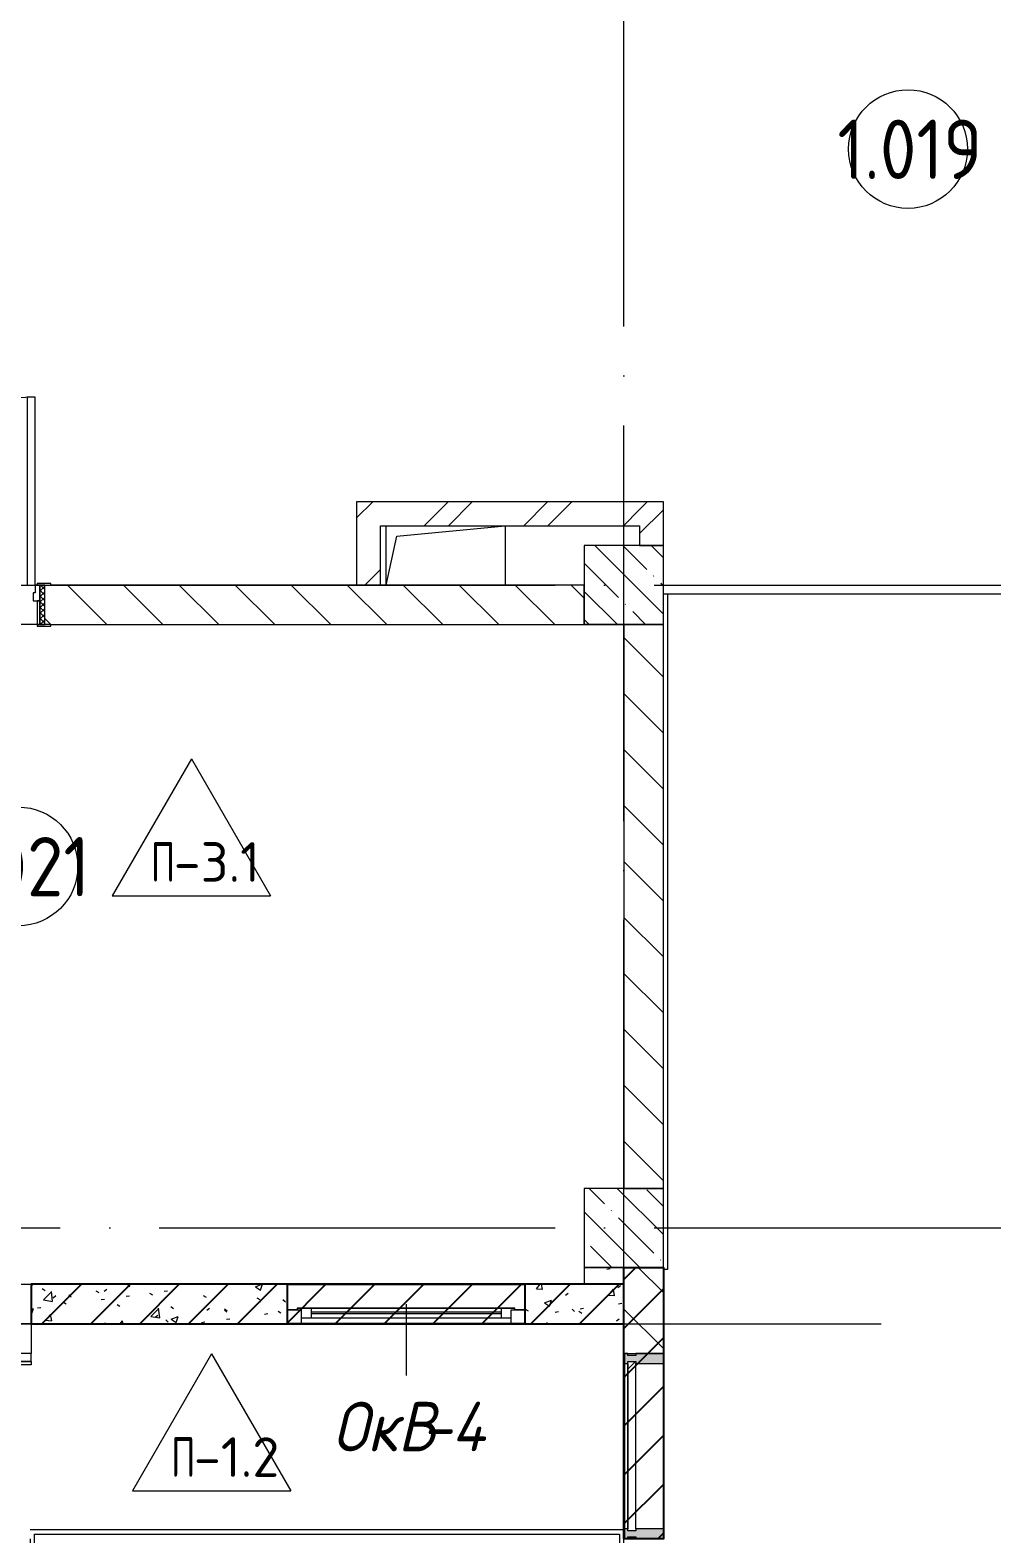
# Model space of a CAD drawing. Header units: millimetres. Extents: x -68946 to 690821, y -552984 to 293768.
# Drawn here: x 84088 to 88948, y 30978 to 38580 of the extents above; entities that cross this region are included whole.
import ezdxf

# ---------------------------------------------------------------- set-up
doc = ezdxf.new("R2010")
doc.units = ezdxf.units.MM
doc.linetypes.add('ADSK_Линия сетки', pattern=[2500, 2000, -250, 0, -250])
for name, color, linetype, lineweight in [('0) блоки', 250, 'Continuous', 25), ('A-AREA-____-IDEN', 250, 'Continuous', 9), ('A-DETL-____-OTLN', 250, 'Continuous', 5), ('A-DETL-GENF-OTLN', 250, 'Continuous', 5), ('A-DOOR-____-MCUT', 250, 'Continuous', 5), ('A-DOOR-____-OTLN', 250, 'Continuous', 5), ('A-DOOR-FRAM-MCUT', 250, 'Continuous', 5), ('A-DOOR-FRAM-OTLN', 250, 'Continuous', 5), ('A-FLOR-____-IDEN', 250, 'Continuous', 9), ('A-FLOR-____-OTLN', 250, 'Continuous', 9), ('A-GENM-____-OTLN', 250, 'Continuous', 9), ('A-GLAZ-____-IDEN', 250, 'Continuous', 9), ('A-GLAZ-____-MCUT', 250, 'Continuous', 9), ('A-GLAZ-____-OTLN', 250, 'Continuous', 5), ('A-GLAZ-CWMG-MCUT', 250, 'Continuous', 9), ('A-GLAZ-CWMG-OTLN', 250, 'Continuous', 5), ('A-WALL-____-MCUT', 250, 'Continuous', 13), ('A-WALL-____-PATT', 250, 'Continuous', 13), ('I-WALL-____-OTLN', 250, 'Continuous', 9), ('S-COLS-____-MCUT', 250, 'Continuous', 25), ('S-COLS-____-OTLN', 250, 'Continuous', 9), ('S-GRID-____-OTLN', 250, 'Continuous', 9)]:
    doc.layers.add(name, color=color, linetype=linetype, lineweight=lineweight)
doc.styles.add('ISOCPEUR_1', font='isocpeur.ttf', dxfattribs={"width": 0.9, "height": 250})
doc.styles.add('ISOCPEUR_2', font='isocpeur.ttf', dxfattribs={"height": 160})
doc.styles.add('ISOCPEUR_I', font='isocpeui.ttf', dxfattribs={"width": 0.9, "height": 12.5})
pattern_1 = [(50, (12287.9, -0.0006), (364.3679, -31.8783), [38.1, -419.1]), (355, (12287.9, -0.0006), (-70.4859, 382.1133), [30.48, -335.28]), (100.451, (12318.28, -2.66), (293.885, 350.2334), [32.38, -356.18]), (46.184, (12287.9, 101.6), (542.1585, -84.0858), [57.15, -628.65]), (96.636, (12333.1, 94.6), (474.805, 494.8554), [48.57, -534.27]), (351.184, (12287.9, 101.6), (474.8102, 494.85), [45.72, -502.92]), (21, (12338.7, 76.2), (303.2285, -204.5305), [38.1, -419.1]), (326, (12338.7, 76.2), (123.6039, 368.376), [30.48, -335.28]), (71.451, (12364, 59.16), (426.8341, 163.8427), [32.38, -356.18]), (37.5, (12287.91, -0.0006), (6.17665, 169.11015), [16.764, -314.452, 16.764, -323.596, -336.55]), (37.5, (12287.91, -0.0006), (6.17665, 169.11015), [-671.576, 16.764, -319.786]), (7.5, (12287.91, -0.0006), (133.63888, 200.3615), [16.764, -177.292, 16.764, -306.832, -128.27]), (7.5, (12287.91, -0.0006), (133.63888, 200.3615), [-517.652, 16.764, -111.506]), (327.5, (12174.63, -0.0006), (271.18182, -11.45836), [16.764, -110.236, 16.764, -379.476, -525.78]), (327.5, (12174.63, -0.0006), (271.18182, -11.45836), [-523.24, 16.764, -509.016]), (317.5, (12123.83, -0.0006), (296.2585, 50.85285), [16.764, -148.336, 16.764, -246.38, -373.38]), (317.5, (12123.83, -0.0006), (296.2585, 50.85285), [-428.244, 16.764, -356.616])]
pattern_2 = [(135, (12287.91, -0.0006), (-141.42136, -141.42136), [])]
pattern_3 = [(45, (12287.9, -0.0006), (-251.4472, 251.4472), []), (45, (12287.9, 381), (-251.4472, 251.4472), [])]
pattern_4 = [(135, (12287.91, -0.0006), (-142.5612, -142.5612), []), (135, (12430.48, -0.0006), (-142.5612, -142.5612), [252.016, -50.403, 3.353, -47.05])]

# ---------------------------------------------------------------- blocks, each defined once
blk = doc.blocks.new('Дверь_СКБ_1Ст_Внутренняя - Д-20л_1050x2100h_Комната охраны-41867163-АР1_Маркировочный план 1 этажа С2и3')
at = {"layer": 'A-DOOR-____-OTLN'}
h = blk.add_hatch(dxfattribs=at)
h.set_pattern_fill('FP_26', color=256, style=0, pattern_type=2)
h.set_pattern_definition([(135, (1776.41, 164.685), (-14.14214, -14.14214), []), (225, (1776.41, 164.685), (14.14214, -14.14214), [])])
h.paths.add_polyline_path([(537.5, -100), (537.5, 100), (512.5, 100), (512.5, -100)])
at = {"layer": 'A-DOOR-FRAM-OTLN'}
h = blk.add_hatch(dxfattribs=at)
h.set_pattern_fill('FP_27', color=256, style=0, pattern_type=2)
h.set_pattern_definition([(45, (-346.384, 164.685), (-14.1421, 14.1421), []), (135, (-346.384, 164.685), (-14.1421, -14.1421), [])])
h.paths.add_polyline_path([(-512.5, -100), (-487.5, -100), (-487.5, 100), (-512.5, 100), (-512.5, -95.5)])
at = {"layer": 'A-DOOR-____-MCUT'}
for p, q in [((487.5, 1050), (447.5, 1050)), ((447.5, 1050), (447.5, 100)), ((487.5, 100), (487.5, 1050)), ((447.5, 100), (487.5, 100))]:
    blk.add_line(p, q, dxfattribs=at)
at = {"layer": 'A-DOOR-____-OTLN'}
blk.add_arc((487.5, 100), 950, 90, 180, dxfattribs=at)
at = {"layer": 'A-DOOR-FRAM-MCUT'}
for p, q in [((-472.5, 108), (-542.5, 108)), ((-542.5, 108), (-542.5, 100)), ((-542.5, 100), (-472.5, 100)), ((-487.5, 100), (-512.5, 100)), ((-512.5, 100), (-512.5, -100)), ((-462.5, 100), (-487.5, 100)), ((-487.5, 100), (-487.5, 20)), ((-487.5, -100), (-487.5, 100)), ((-472.5, 100), (-487.5, 100)), ((-487.5, 100), (-487.5, 99)), ((-487.5, 99), (-472.5, 99)), ((-472.5, 100), (-472.5, 108)), ((-472.5, 99), (-472.5, 100)), ((-462.5, 60), (-462.5, 100)), ((487.5, 100), (487.5, 60)), ((512.5, 100), (487.5, 100)), ((567.5, 108), (497.5, 108)), ((497.5, 108), (497.5, 100)), ((512.5, 100), (497.5, 100)), ((497.5, 100), (497.5, 99)), ((497.5, 100), (567.5, 100)), ((497.5, 99), (512.5, 99)), ((512.5, 20), (512.5, 100)), ((537.5, 100), (512.5, 100)), ((512.5, 100), (512.5, -100)), ((512.5, 99), (512.5, 100)), ((537.5, -100), (537.5, 100)), ((567.5, 100), (567.5, 108)), ((-487.5, 20), (-452.5, 20)), ((-472.5, 20), (-487.5, 20)), ((-487.5, 20), (-487.5, -100)), ((-472.5, -100), (-472.5, 20)), ((-452.5, 60), (-462.5, 60)), ((-452.5, 20), (-452.5, 60)), ((487.5, 60), (477.5, 60)), ((477.5, 60), (477.5, 20)), ((477.5, 20), (512.5, 20)), ((512.5, 20), (497.5, 20)), ((497.5, 20), (497.5, -100)), ((512.5, -100), (512.5, 20)), ((-472.5, -100), (-542.5, -100)), ((-542.5, -100), (-542.5, -108)), ((-542.5, -108), (-472.5, -108)), ((-512.5, -100), (-487.5, -100)), ((-487.5, -100), (-472.5, -100)), ((-472.5, -108), (-472.5, -100)), ((497.5, -100), (512.5, -100)), ((567.5, -100), (497.5, -100)), ((497.5, -100), (497.5, -108)), ((497.5, -108), (567.5, -108)), ((512.5, -100), (537.5, -100)), ((567.5, -108), (567.5, -100))]:
    blk.add_line(p, q, dxfattribs=at)
blk = doc.blocks.new('Окно_СКБ_1Ст - Ок-4_Окно_Помещение охраны_Тамбур-40396749-АР1_Маркировочный план 1 этажа С2и3')
at = {"layer": 'A-GLAZ-____-MCUT'}
for p, q in [((-600, 30), (-600, 100)), ((-600, 100), (-530, 100)), ((-530, 100), (-530, 30)), ((530, 30), (530, 100)), ((530, 100), (600, 100)), ((600, 100), (600, 30)), ((-530, 30), (-600, 30)), ((-530, 30), (-550, 30)), ((-550, 30), (-550, 20)), ((-550, 20), (550, 20)), ((550, 20), (-550, 20)), ((530, 70), (-530, 70)), ((-530, 70), (-530, 30)), ((-480, 20), (-480, 70)), ((480, 20), (480, 70)), ((530, 30), (530, 70)), ((600, 30), (530, 30)), ((550, 30), (530, 30)), ((550, 20), (550, 30))]:
    blk.add_line(p, q, dxfattribs=at)
at = {"layer": 'A-GLAZ-____-MCUT', "lineweight": 5}
for p, q in [((-480, 50), (480, 50)), ((480, 40), (-480, 40))]:
    blk.add_line(p, q, dxfattribs=at)
at = {"layer": 'A-GLAZ-____-OTLN'}
for p, q in [((600, 100), (-600, 100)), ((-600, 30), (-550, 30)), ((550, 30), (600, 30))]:
    blk.add_line(p, q, dxfattribs=at)
blk = doc.blocks.new('Прямоугольный импост - Импост структурный с накладкой - 180мм-37172188-АР1_Маркировочный план 1 этажа С2и3')
at = {"layer": 'A-GLAZ-CWMG-OTLN'}
for p, q in [((74803, 31840), (74803, 31003)), ((75000, 31840), (75000, 31003))]:
    blk.add_line(p, q, dxfattribs=at)
blk = doc.blocks.new('Прямоугольный импост - Импост структурный с накладкой - 180мм-37172030-АР1_Маркировочный план 1 этажа С2и3')
at = {"layer": 'A-GLAZ-CWMG-OTLN'}
blk.add_hatch(color=50, dxfattribs=at).paths.add_polyline_path([(-25, -17), (-25, 0), (-15, 0), (-15, 40), (-25, 40), (-25, 180), (25, 180), (25, 40), (15, 40), (15, 0), (25, 0), (25, -17), (-15, -17)])
at = {"layer": 'A-GLAZ-CWMG-MCUT', "lineweight": 5}
for p, q in [((-25, 40), (-25, 180)), ((-25, 180), (25, 180)), ((25, 180), (25, 40)), ((-15, 40), (-25, 40)), ((-25, -17), (-25, 0)), ((-25, 0), (-15, 0)), ((-15, 0), (-15, 40)), ((15, 40), (15, 0)), ((25, 40), (15, 40)), ((15, 0), (25, 0)), ((25, 0), (25, -17)), ((25, -17), (-25, -17))]:
    blk.add_line(p, q, dxfattribs=at)
blk = doc.blocks.new('PNS_Панель прямоугольная3 - Нр_Стекло - 40мм 2-37172192-АР1_Маркировочный план 1 этажа С2и3')
at = {"layer": 'A-GLAZ-____-OTLN'}
h = blk.add_hatch(dxfattribs=at)
h.set_pattern_fill('FP_60', color=256, style=0, pattern_type=2)
h.set_pattern_definition([(315, (-31321.5, 74919.98), (282.8427, 282.8427), [200, -600]), (315, (-31421.5, 75119.98), (282.8427, 282.8427), [600, -200]), (315, (-31521.5, 74719.98), (282.8427, 282.8427), [200, -600])])
h.paths.add_polyline_path([(-428.5, 0), (-428.5, -40), (428.5, -40), (428.5, 0), (-423.5, 0)])
at = {"layer": 'A-GLAZ-____-MCUT', "lineweight": 5}
for p, q in [((418.5, 0), (-418.5, 0)), ((-418.5, -40), (418.5, -40))]:
    blk.add_line(p, q, dxfattribs=at)
at = {"layer": 'A-GLAZ-____-OTLN'}
blk.add_line((-428.5, 0), (428.5, 0), dxfattribs=at)
blk = doc.blocks.new('Прямоугольный импост - Импост структурный с накладкой - 180мм-37172032-АР1_Маркировочный план 1 этажа С2и3')
at = {"layer": 'A-GLAZ-CWMG-OTLN'}
blk.add_hatch(color=50, dxfattribs=at).paths.add_polyline_path([(-25, 0), (-15, 0), (-15, 40), (-25, 40), (-25, 180), (25, 180), (25, 40), (15, 40), (15, 0), (25, 0), (25, -17), (-25, -17), (-25, -0.8)])
at = {"layer": 'A-GLAZ-CWMG-MCUT', "lineweight": 5}
for p, q in [((-25, 40), (-25, 180)), ((-25, 180), (25, 180)), ((25, 180), (25, 40)), ((-15, 40), (-25, 40)), ((-25, -17), (-25, 0)), ((-25, 0), (-15, 0)), ((-15, 0), (-15, 40)), ((15, 40), (15, 0)), ((25, 40), (15, 40)), ((15, 0), (25, 0)), ((25, 0), (25, -17)), ((25, -17), (-25, -17))]:
    blk.add_line(p, q, dxfattribs=at)
blk = doc.blocks.new('_Wn_-As_OpeningMEP_floor__Rectangular - _Wn_-As_OpeningMEP_floor__Rectangular-34710049-АР1_Маркировочный план 1 этажа С2и3')
at = {"layer": 'A-DETL-GENF-OTLN', "lineweight": 5}
for p, q in [((-246.9, 146.8), (300, 200)), ((-300, -100), (-246.9, 146.8))]:
    blk.add_line(p, q, dxfattribs=at)
blk = doc.blocks.new('PNS_Панель прямоугольная3 - Нр_Стекло - 40мм 2-36095771-АР1_Маркировочный план 1 этажа С2и3')
at = {"layer": 'A-GLAZ-____-OTLN'}
h = blk.add_hatch(dxfattribs=at)
h.set_pattern_fill('FP_130', color=256, style=0, pattern_type=2)
h.set_pattern_definition([(225, (71360, 31750), (282.8427, -282.8427), [200, -600]), (225, (71560, 31850), (282.8427, -282.8427), [600, -200]), (225, (71160, 31950), (282.8427, -282.8427), [200, -600])])
h.paths.add_polyline_path([(-540, 0), (-545, 0), (-545, -40), (545, -40), (545, 0), (-390, 0)])
at = {"layer": 'A-GLAZ-____-MCUT', "lineweight": 5}
for p, q in [((535, 0), (-545, 0)), ((-545, 0), (-545, -40)), ((-545, -40), (535, -40))]:
    blk.add_line(p, q, dxfattribs=at)
at = {"layer": 'A-GLAZ-____-OTLN'}
blk.add_line((-545, 0), (545, 0), dxfattribs=at)
blk = doc.blocks.new('Прямоугольный импост - Импост структурный с накладкой - 190мм-36095753-АР1_Маркировочный план 1 этажа С2и3')
at = {"layer": 'A-GLAZ-CWMG-OTLN'}
for p, q in [((71805, 32040), (70725, 32040)), ((71805, 32040), (71805, 31890)), ((71610, 31833), (70725, 31833)), ((71805, 31833), (71650, 31833)), ((71805, 31850), (71805, 31833))]:
    blk.add_line(p, q, dxfattribs=at)
blk = doc.blocks.new('ASML_АР_Решетка вентиляционная встроенная - ГР-5_3000х2300-42052763-АР1_Маркировочный план 1 этажа С2и3')
at = {"layer": 'A-GENM-____-OTLN', "lineweight": 5}
for p, q in [((-1150, 1500), (-1150, -1500)), ((-1128, 1478), (1128, 1478)), ((-1128, -1478), (-1128, 1478)), ((1105, 1500), (-1095, 1500)), ((1128, 1478), (1128, -1478)), ((1150, -1500), (1150, 1500)), ((-1150, -1500), (1150, -1500)), ((1128, -1478), (-1128, -1478))]:
    blk.add_line(p, q, dxfattribs=at)
blk = doc.blocks.new('AAR_СКБ_Марка_Помещения_мал - Номер-28977439-АР1_Маркировочный план 1 этажа С2и3')
at = {"layer": 'A-AREA-____-IDEN'}
blk.add_circle((-0.028, 0), 3, dxfattribs=at)
blk = doc.blocks.new('AAR_СКБ_Марка_Перекрытия - Марка пола-17325028-АР1_Маркировочный план 1 этажа С2и3')
at = {"layer": 'A-FLOR-____-IDEN'}
for p, q in [((0, 6.932), (-4.002, 0)), ((0, 6.932), (4.002, 0)), ((-4.002, 0), (4.002, 0))]:
    blk.add_line(p, q, dxfattribs=at)

msp = doc.modelspace()

# ---------------------------------------------------------------- hatches: boundary and pattern name
at = {"layer": '0) блоки'}
h = msp.add_hatch(dxfattribs=at)
h.set_pattern_fill('ANSI31', color=6, scale=55)
h.paths.add_polyline_path([(87087.9029, 32324.9673), (87287.8919, 32324.9673), (87287.8919, 30953), (87087.9029, 30953)])
h = msp.add_hatch(dxfattribs=at)
h.set_pattern_fill('ANSI31', color=6, scale=55)
h.paths.add_polyline_path([(85387.9138, 32239.9994), (86587.9138, 32239.9994), (86587.9138, 32039.9994), (85387.9138, 32039.9994)], flags=0)
h.paths.add_polyline_path([(87087.9029, 32239.9994), (84092.9138, 32239.9994), (84092.9138, 32039.9994), (87087.9029, 32039.9994)])
at = {"layer": 'A-WALL-____-PATT', "lineweight": 15, "true_color": 0x000000}
h = msp.add_hatch(dxfattribs=at)
h.set_pattern_fill('FP_4', color=18, style=0, pattern_type=2)
h.set_pattern_definition(pattern_3)
h.paths.add_polyline_path([(85737.8919, 36074.9403), (87167.8919, 36074.955), (87167.8919, 36194.9403), (85737.8919, 36194.9403)])
h = msp.add_hatch(dxfattribs=at)
h.set_pattern_fill('FP_4', color=18, style=0, pattern_type=2)
h.set_pattern_definition(pattern_3)
h.paths.add_polyline_path([(87287.8919, 35974.9994), (87287.8919, 36194.9403), (87167.8919, 36194.9403), (87167.8919, 35974.9994)])
h = msp.add_hatch(dxfattribs=at)
h.set_pattern_fill('FP_4', color=18, style=0, pattern_type=2)
h.set_pattern_definition(pattern_3)
h.paths.add_polyline_path([(85857.8919, 35775), (85857.8919, 36074.9403), (85737.8919, 36074.9403), (85737.8919, 35775), (85842.2385, 35775)])
h = msp.add_hatch(dxfattribs=at)
h.set_pattern_fill('FP_2', color=18, style=0, pattern_type=2)
h.set_pattern_definition(pattern_2)
h.paths.add_polyline_path([(82085.7999, 35574.9403), (83112.9138, 35574.9403), (83112.9138, 35774.9403), (81987.8919, 35774.9403), (81987.8919, 35574.9403), (82085.5015, 35574.9403)])
h.paths.add_polyline_path([(84187.9138, 35574.9403), (84657.9138, 35574.9403), (84657.9138, 35774.9403), (84162.9138, 35774.9403), (84162.9138, 35574.9403)])
h = msp.add_hatch(dxfattribs=at)
h.set_pattern_fill('FP_2', color=18, style=0, pattern_type=2)
h.set_pattern_definition(pattern_2)
h.paths.add_polyline_path([(84657.9138, 35574.9403), (86887.9138, 35574.9403), (86887.9138, 35774.9403), (84657.9138, 35774.9403), (84657.9138, 35662.4331)])
h = msp.add_hatch(dxfattribs=at)
h.set_pattern_fill('FP_2', color=18, style=0, pattern_type=2)
h.set_pattern_definition(pattern_2)
h.paths.add_polyline_path([(87087.9138, 31889.9994), (87287.8919, 31889.9994), (87287.8919, 32324.9994), (87087.8919, 32324.9673), (87087.8919, 31889.9994)])
h.paths.add_polyline_path([(87287.8919, 32724.9994), (87287.8919, 35574.9994), (87087.8919, 35574.9994), (87087.8919, 32724.9994)])
h = msp.add_hatch(dxfattribs=at)
h.set_pattern_fill('FP_3', color=18, style=0, pattern_type=2)
h.set_pattern_definition(pattern_1)
h.paths.add_polyline_path([(87087.8919, 32239.9994), (87087.8758, 32324.9673), (86887.9029, 32324.9671), (86887.9138, 32239.9994), (87044.1537, 32239.9994)])
h = msp.add_hatch(dxfattribs=at)
h.set_pattern_fill('FP_3', color=18, style=0, pattern_type=2)
h.set_pattern_definition(pattern_1)
h.paths.add_polyline_path([(87075.6242, 32039.9994), (87087.8913, 32040), (87087.8919, 32239.9994), (86587.9138, 32239.9994), (86587.9138, 32039.9994), (86887.9138, 32040)])
h.paths.add_polyline_path([(85267.6982, 32039.9994), (85387.9138, 32040), (85387.9138, 32239.9994), (84092.9138, 32239.9994), (84092.9138, 32039.9994), (85093.1947, 32040)])
at = {"layer": 'S-COLS-____-OTLN', "lineweight": 5, "true_color": 0x000000}
h = msp.add_hatch(dxfattribs=at)
h.set_pattern_fill('FP_1', color=18, style=0, pattern_type=2)
h.set_pattern_definition(pattern_4)
h.paths.add_polyline_path([(87087.8919, 35574.9994), (87287.8919, 35574.9994), (87287.8919, 35974.9994), (86887.8919, 35974.9994), (86887.9138, 35574.9994)])
h = msp.add_hatch(dxfattribs=at)
h.set_pattern_fill('FP_1', color=18, style=0, pattern_type=2)
h.set_pattern_definition(pattern_4)
h.paths.add_polyline_path([(86887.8919, 32324.9994), (87287.8919, 32324.9994), (87287.8919, 32724.9994), (86887.8919, 32724.6548)])

# ---------------------------------------------------------------- linework, layer by layer
at = {"layer": '0) блоки'}
for points in [[(87087.9029, 32324.9673), (87287.8919, 32324.9673), (87287.8919, 30953), (87087.9029, 30953)], [(87087.9029, 32239.9994), (84092.9138, 32239.9994), (84092.9138, 32039.9994), (87087.9029, 32039.9994)], [(85387.9138, 32239.9994), (86587.9138, 32239.9994), (86587.9138, 32039.9994), (85387.9138, 32039.9994)]]:
    msp.add_lwpolyline(points, close=True, dxfattribs=at)
at = {"layer": 'A-DETL-____-OTLN', "color": 18, "true_color": 0x000000}
msp.add_line((81787.9138, 32039.9994), (88387.9138, 32039.9994), dxfattribs=at)
at = {"layer": 'A-FLOR-____-OTLN', "color": 18, "lineweight": 5, "true_color": 0x000000}
for p, q in [((85887.9138, 35775), (85887.9138, 36074.9403)), ((86487.9138, 36074.9403), (86487.9138, 35775)), ((84122.9138, 35775), (84112.9138, 35775)), ((84192.9138, 35775), (85737.8919, 35775)), ((86487.9138, 35775), (85887.9138, 35775)), ((87287.8919, 35729.9994), (91668.2169, 35729.9994)), ((87307.8919, 35729.9994), (87307.8919, 32314.9994)), ((87087.8919, 35574.9403), (86887.9138, 35574.9403)), ((87307.8919, 32314.9994), (87287.8919, 32314.9994)), ((82007.9138, 32239.9994), (84092.9138, 32239.9994)), ((87087.9138, 30998), (87087.9138, 31889.9994))]:
    msp.add_line(p, q, dxfattribs=at)
at = {"layer": 'A-GLAZ-____-IDEN', "color": 18, "lineweight": 15, "true_color": 0x000000}
msp.add_line((85987.9138, 32139.9994), (85987.9138, 31779.2415), dxfattribs=at)
at = {"layer": 'A-WALL-____-MCUT', "color": 18, "lineweight": 15, "true_color": 0x000000}
for p, q in [((87287.8919, 36194.9403), (85737.8919, 36194.9403)), ((85737.8919, 36194.9403), (85737.8919, 35775)), ((87287.8919, 35974.9994), (87287.8919, 36194.9403)), ((85857.8919, 36074.9403), (87167.8919, 36074.9403)), ((85857.8919, 35775), (85857.8919, 36074.9403)), ((87167.8919, 36074.9403), (87167.8919, 35974.9994)), ((87167.8919, 35974.9994), (87287.8919, 35974.9994)), ((86887.9138, 35774.9403), (84192.9138, 35774.9403)), ((85737.8919, 35775), (85857.8919, 35775)), ((86887.9138, 35574.9403), (86887.9138, 35774.9403)), ((84192.9138, 35574.9403), (86887.9138, 35574.9403)), ((87087.8919, 35574.9994), (87087.8919, 32724.9994)), ((87287.8919, 35574.9994), (87087.8919, 35574.9994)), ((87287.8919, 32724.9994), (87287.8919, 35574.9994)), ((87087.8919, 32724.9994), (87287.8919, 32724.9994)), ((86887.9029, 32324.9673), (86887.9029, 32239.9994)), ((87087.9029, 32324.9673), (86887.9029, 32324.9673)), ((87087.8919, 32324.9994), (87087.8919, 31889.9994)), ((87287.8919, 32324.9994), (87087.8919, 32324.9994)), ((87087.9029, 32239.9994), (87087.9029, 32324.9673)), ((87287.8919, 31889.9994), (87287.8919, 32324.9994)), ((85387.9138, 32239.9994), (84092.9138, 32239.9994)), ((84092.9138, 32239.9994), (84092.9138, 32039.9994)), ((85387.9138, 32039.9994), (85387.9138, 32239.9994)), ((86887.9029, 32239.9994), (86587.9138, 32239.9994)), ((86587.9138, 32239.9994), (86587.9138, 32039.9994)), ((84092.9138, 32039.9994), (85387.9138, 32039.9994)), ((86587.9138, 32039.9994), (87087.8919, 32039.9994)), ((87087.8919, 31889.9994), (87287.8919, 31889.9994))]:
    msp.add_line(p, q, dxfattribs=at)
at = {"layer": 'I-WALL-____-OTLN', "color": 18, "lineweight": 15, "true_color": 0x000000}
for p, q in [((84122.9138, 35574.9403), (83152.9138, 35574.9403)), ((85387.9138, 32239.9994), (86587.9138, 32239.9994)), ((86587.9138, 32039.9994), (85387.9138, 32039.9994))]:
    msp.add_line(p, q, dxfattribs=at)
at = {"layer": 'S-COLS-____-MCUT', "color": 18, "lineweight": 5, "true_color": 0x000000}
for p, q in [((87287.8919, 35974.9994), (86887.8919, 35974.9994)), ((86887.8919, 35974.9994), (86887.8919, 35574.9994)), ((87287.8919, 35574.9994), (87287.8919, 35974.9994)), ((86887.8919, 35574.9994), (87087.8919, 35574.9994)), ((87087.8919, 32724.9994), (86887.8919, 32724.9994)), ((86887.8919, 32724.9994), (86887.8919, 32324.9994)), ((87287.8919, 32324.9994), (87287.8919, 32724.9994)), ((86887.8919, 32324.9994), (87087.8919, 32324.9994))]:
    msp.add_line(p, q, dxfattribs=at)
at = {"layer": 'S-COLS-____-OTLN', "color": 18, "lineweight": 5, "true_color": 0x000000}
for p, q in [((87087.8919, 35574.9994), (87287.8919, 35574.9994)), ((87287.8919, 32724.9994), (87087.8919, 32724.9994)), ((87087.8919, 32324.9994), (87287.8919, 32324.9994))]:
    msp.add_line(p, q, dxfattribs=at)
at = {"layer": 'S-GRID-____-OTLN', "color": 18, "linetype": 'ADSK_Линия сетки', "true_color": 0x000000}
for p, q in [((87087.9138, -2919.5356), (87087.9138, 61063.6538)), ((77240.3519, 35775), (168626.8279, 35775)), ((77240.3519, 32525), (168626.8279, 32525))]:
    msp.add_line(p, q, dxfattribs=at)

# ---------------------------------------------------------------- block references
at = {"layer": 'A-AREA-____-IDEN', "color": 18, "true_color": 0x000000, "xscale": 99.99999999999993, "yscale": 99.99999999999993, "zscale": 99.99999999999993}
for p in [(88526.7713, 37978.875), (84032.0001, 34352.2404)]:
    msp.add_blockref('AAR_СКБ_Марка_Помещения_мал - Номер-28977439-АР1_Маркировочный план 1 этажа С2и3', p, dxfattribs=at)
at = {"layer": 'A-DOOR-____-OTLN', "color": 18, "true_color": 0x000000}
msp.add_blockref('Дверь_СКБ_1Ст_Внутренняя - Д-20л_1050x2100h_Комната охраны-41867163-АР1_Маркировочный план 1 этажа С2и3', (83625.4138, 35674.9403), dxfattribs=at)
at = {"layer": 'A-FLOR-____-IDEN', "color": 18, "true_color": 0x000000, "xscale": 99.99999999999993, "yscale": 99.99999999999993, "zscale": 99.99999999999993}
for p in [(84903.1416, 34203.6029), (85004.9041, 31195.0215)]:
    msp.add_blockref('AAR_СКБ_Марка_Перекрытия - Марка пола-17325028-АР1_Маркировочный план 1 этажа С2и3', p, dxfattribs=at)
at = {"layer": 'A-GENM-____-OTLN', "color": 18, "lineweight": 5, "true_color": 0x000000, "rotation": 89.99999999999973}
msp.add_blockref('ASML_АР_Решетка вентиляционная встроенная - ГР-5_3000х2300-42052763-АР1_Маркировочный план 1 этажа С2и3', (85587.9138, 29848), dxfattribs=at)
at = {"layer": 'A-GLAZ-____-MCUT', "color": 18, "lineweight": 5, "true_color": 0x000000}
for name, p, rotation in [('PNS_Панель прямоугольная3 - Нр_Стекло - 40мм 2-36095771-АР1_Маркировочный план 1 этажа С2и3', (83547.9138, 31849.9994), 180), ('PNS_Панель прямоугольная3 - Нр_Стекло - 40мм 2-37172192-АР1_Маркировочный план 1 этажа С2и3', (87107.8919, 31421.4997), 89.99999999999935)]:
    msp.add_blockref(name, p, dxfattribs=dict(at, rotation=rotation))
at = {"layer": 'A-GLAZ-____-OTLN', "color": 18, "true_color": 0x000000}
msp.add_blockref('_Wn_-As_OpeningMEP_floor__Rectangular - _Wn_-As_OpeningMEP_floor__Rectangular-34710049-АР1_Маркировочный план 1 этажа С2и3', (86187.9138, 35874.9702), dxfattribs=at)
at = {"layer": 'A-GLAZ-____-OTLN', "color": 18, "true_color": 0x000000, "rotation": 180}
msp.add_blockref('Окно_СКБ_1Ст - Ок-4_Окно_Помещение охраны_Тамбур-40396749-АР1_Маркировочный план 1 этажа С2и3', (85987.9138, 32139.9994), dxfattribs=at)
at = {"layer": 'A-GLAZ-CWMG-OTLN', "color": 18, "true_color": 0x000000}
for name in ['Прямоугольный импост - Импост структурный с накладкой - 190мм-36095753-АР1_Маркировочный план 1 этажа С2и3', 'Прямоугольный импост - Импост структурный с накладкой - 180мм-37172188-АР1_Маркировочный план 1 этажа С2и3']:
    msp.add_blockref(name, (12287.9138, -0.0006), dxfattribs=at)
at = {"layer": 'A-GLAZ-CWMG-OTLN', "color": 18, "true_color": 0x000000, "extrusion": (0, 0, -1), "rotation": 90.00000000000065}
for name, p in [('Прямоугольный импост - Импост структурный с накладкой - 180мм-37172032-АР1_Маркировочный план 1 этажа С2и3', (-87107.8919, 31864.9994)), ('Прямоугольный импост - Импост структурный с накладкой - 180мм-37172030-АР1_Маркировочный план 1 этажа С2и3', (-87107.8919, 30978))]:
    msp.add_blockref(name, p, dxfattribs=at)

# ---------------------------------------------------------------- texts
at = {"layer": 'A-AREA-____-IDEN', "color": 18, "true_color": 0x000000, "char_height": 300, "width": 564.388, "attachment_point": 1, "style": 'ISOCPEUR_1'}
for s, insert in [('1.019', (88166.8322, 38127.5348)), ('1.021', (83672.0609, 34500.9002))]:
    msp.add_mtext(s, dxfattribs=dict(at, insert=insert))
at = {"layer": 'A-FLOR-____-IDEN', "color": 18, "true_color": 0x000000, "char_height": 200, "attachment_point": 1, "style": 'ISOCPEUR_2'}
for s, insert, width in [('\\fISOCPEUR|b0|i0|c204|p34|;\\W.7;П', (84697.9066, 34474.9887), 140.295312), ('-3.1', (84813.6618, 34474.9887), 381.60325), ('\\fISOCPEUR|b0|i0|c204|p34|;\\W.7;П', (84799.6692, 31466.4073), 140.295312), ('-1.2', (84915.4244, 31466.4073), 381.60325)]:
    msp.add_mtext(s, dxfattribs=dict(at, insert=insert, width=width))
at = {"layer": 'A-GLAZ-____-IDEN', "color": 18, "lineweight": 15, "true_color": 0x000000, "char_height": 250, "attachment_point": 1, "style": 'ISOCPEUR_I'}
for s, insert, width in [('ОкВ', (85615.9138, 31645.5957), 541.139062), ('-4', (86062.3982, 31645.5957), 354.746719)]:
    msp.add_mtext(s, dxfattribs=dict(at, insert=insert, width=width))

doc.saveas('drawing.dxf')
